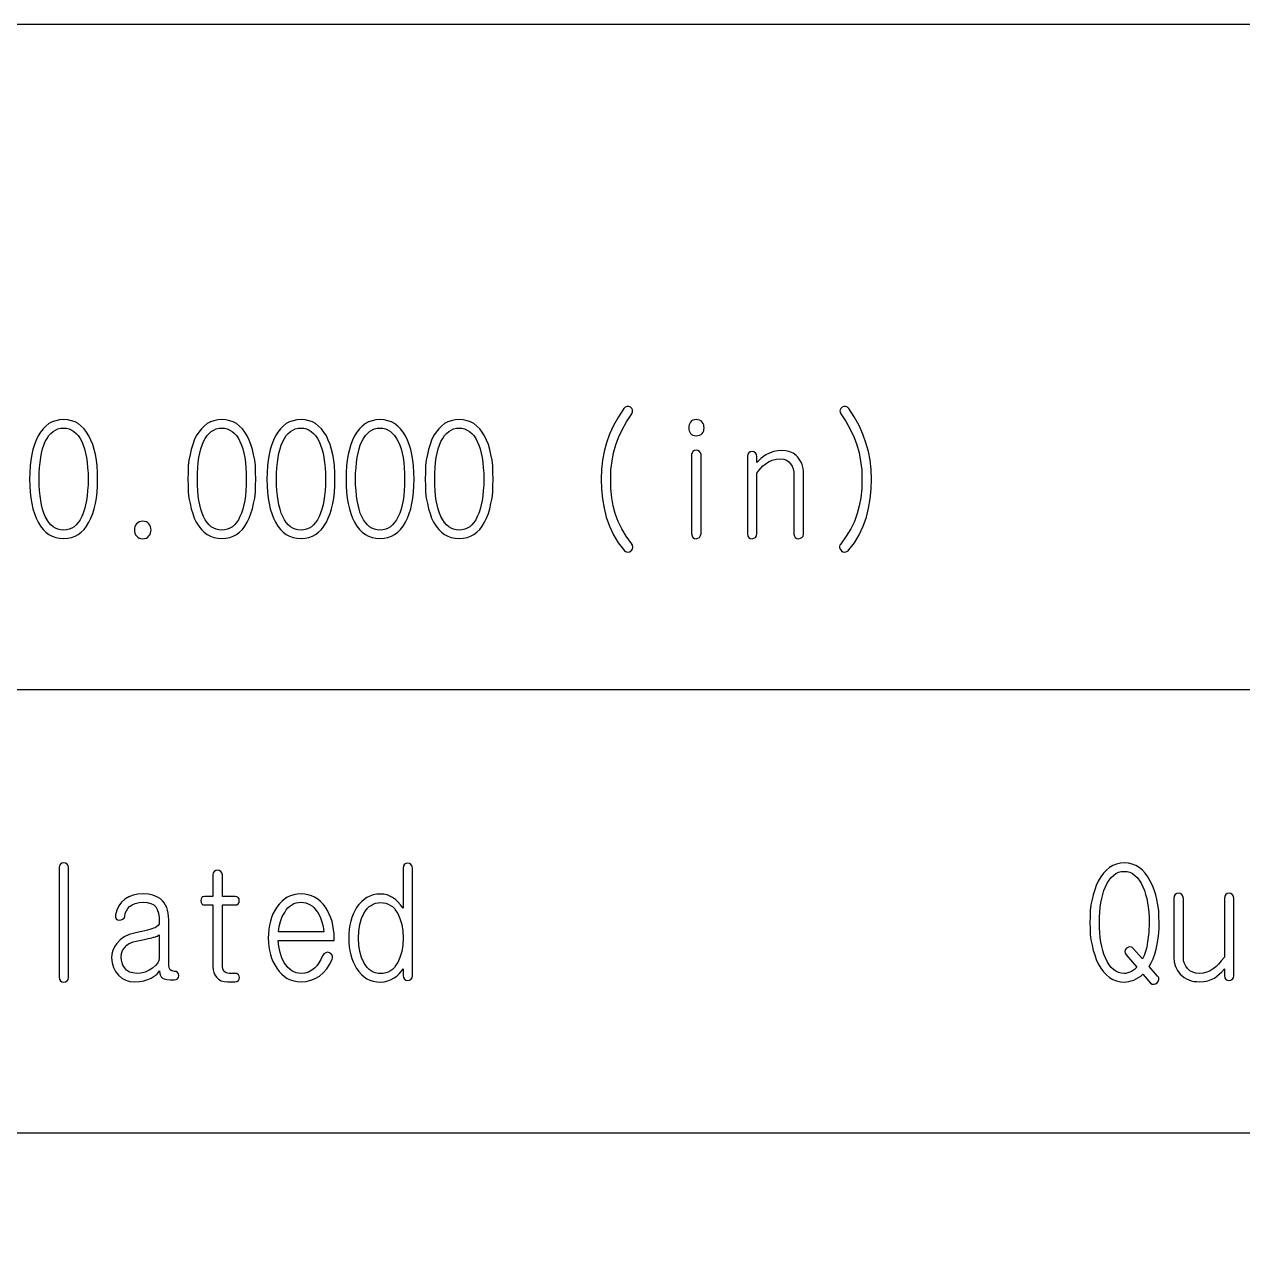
# Model space of a CAD drawing. Extents: x -5 to 108, y -42 to 54.
# Drawn here: x 65.5 to 79.46, y -27.94 to -13.97 of the extents above; entities that cross this region are included whole.
import ezdxf

# ---------------------------------------------------------------- set-up
doc = ezdxf.new("R2010")
doc.units = 0
doc.layers.add('DRILL_GDO', color=1, linetype='CONTINUOUS')

msp = doc.modelspace()

# ---------------------------------------------------------------- linework, layer by layer
at = {"layer": 'DRILL_GDO'}
for points in [[(0, -41.91), (107.95, -41.91), (107.95, -13.97), (0, -13.97), (0, -41.91)], [(72.36714, -18.37182), (72.30364, -18.46834), (72.24776, -18.5674), (72.20204, -18.66392), (72.16648, -18.76298), (72.14108, -18.86204), (72.12076, -18.96364), (72.1106, -19.07032), (72.10552, -19.17954), (72.10806, -19.29638), (72.12076, -19.40814), (72.13854, -19.51482), (72.16394, -19.61642), (72.1995, -19.72056), (72.24776, -19.81962), (72.3011, -19.91106), (72.3646, -19.99234), (72.37476, -20.0025), (72.38492, -20.01012), (72.39762, -20.0152), (72.41032, -20.01774), (72.43064, -20.0152), (72.45096, -20.0025), (72.46366, -19.98472), (72.46874, -19.9644), (72.4662, -19.939), (72.4535, -19.91614), (72.39254, -19.83486), (72.34174, -19.75104), (72.3011, -19.66468), (72.26808, -19.57578), (72.24522, -19.48688), (72.22744, -19.3929), (72.21728, -19.28876), (72.21474, -19.17954), (72.21728, -19.0754), (72.22998, -18.9738), (72.24776, -18.87728), (72.27316, -18.78584), (72.30618, -18.70202), (72.34682, -18.61566), (72.39762, -18.52422), (72.45604, -18.43278), (72.4662, -18.40992), (72.46366, -18.38706), (72.45604, -18.37182), (72.4408, -18.35658), (72.42302, -18.34896), (72.4027, -18.34642), (72.38238, -18.35404), (72.36714, -18.37182)], [(74.94524, -18.37182), (74.92746, -18.35404), (74.90714, -18.34642), (74.88682, -18.34896), (74.86904, -18.35658), (74.85126, -18.37182), (74.84364, -18.38706), (74.8411, -18.39976), (74.84364, -18.40992), (74.84872, -18.42008), (74.8538, -18.43278), (74.91222, -18.52422), (74.96302, -18.61566), (75.00366, -18.70202), (75.03414, -18.78584), (75.06208, -18.87728), (75.07986, -18.9738), (75.09256, -19.0754), (75.0951, -19.17954), (75.09256, -19.28876), (75.0824, -19.3929), (75.06462, -19.48688), (75.03922, -19.57578), (75.00874, -19.66468), (74.96556, -19.75104), (74.91476, -19.83486), (74.85634, -19.91614), (74.84872, -19.92884), (74.8411, -19.939), (74.83856, -19.9517), (74.83856, -19.9644), (74.84364, -19.98472), (74.85888, -20.0025), (74.87666, -20.0152), (74.89952, -20.01774), (74.90968, -20.0152), (74.92238, -20.01012), (74.93508, -20.0025), (74.94524, -19.99234), (75.00874, -19.91106), (75.06208, -19.81962), (75.1078, -19.72056), (75.1459, -19.61642), (75.1713, -19.51482), (75.18908, -19.40814), (75.20178, -19.29638), (75.20432, -19.17954), (75.19924, -19.07032), (75.18908, -18.96364), (75.16876, -18.86204), (75.14082, -18.76298), (75.10526, -18.66392), (75.06208, -18.5674), (75.0062, -18.46834), (74.94524, -18.37182)], [(65.94602, -18.49882), (65.89776, -18.50136), (65.85458, -18.51152), (65.81394, -18.52422), (65.77584, -18.54454), (65.74028, -18.57248), (65.7098, -18.60296), (65.67932, -18.64106), (65.65138, -18.68424), (65.62852, -18.7325), (65.61074, -18.7833), (65.59296, -18.83918), (65.58026, -18.8976), (65.56756, -18.96364), (65.55994, -19.02968), (65.5574, -19.10334), (65.55486, -19.17954), (65.5574, -19.25828), (65.55994, -19.3294), (65.56756, -19.39798), (65.58026, -19.46148), (65.59296, -19.52244), (65.61074, -19.57578), (65.62852, -19.62658), (65.65138, -19.67484), (65.67932, -19.71802), (65.7098, -19.75612), (65.74028, -19.7866), (65.77584, -19.81454), (65.81394, -19.83486), (65.85458, -19.84756), (65.89776, -19.85772), (65.94602, -19.86026), (65.99174, -19.85772), (66.03492, -19.84756), (66.07556, -19.83486), (66.11112, -19.81454), (66.14668, -19.7866), (66.1797, -19.75612), (66.20764, -19.71802), (66.23558, -19.67484), (66.25844, -19.62658), (66.27876, -19.57578), (66.29654, -19.52244), (66.30924, -19.46148), (66.32194, -19.39798), (66.32956, -19.3294), (66.3321, -19.25828), (66.33464, -19.17954), (66.3321, -19.10334), (66.32956, -19.02968), (66.32194, -18.96364), (66.30924, -18.8976), (66.29654, -18.83918), (66.27876, -18.7833), (66.25844, -18.7325), (66.23558, -18.68424), (66.20764, -18.64106), (66.1797, -18.60296), (66.14668, -18.57248), (66.11112, -18.54454), (66.07556, -18.52422), (66.03492, -18.51152), (65.99174, -18.50136), (65.94602, -18.49882)], [(67.75958, -18.49882), (67.71132, -18.50136), (67.66814, -18.51152), (67.6275, -18.52422), (67.5894, -18.54454), (67.55384, -18.57248), (67.52336, -18.60296), (67.49288, -18.64106), (67.46494, -18.68424), (67.44208, -18.7325), (67.4243, -18.7833), (67.40652, -18.83918), (67.39382, -18.8976), (67.38112, -18.96364), (67.3735, -19.02968), (67.37096, -19.10334), (67.36842, -19.17954), (67.37096, -19.25828), (67.3735, -19.3294), (67.38112, -19.39798), (67.39382, -19.46148), (67.40652, -19.52244), (67.4243, -19.57578), (67.44208, -19.62658), (67.46494, -19.67484), (67.49288, -19.71802), (67.52336, -19.75612), (67.55384, -19.7866), (67.5894, -19.81454), (67.6275, -19.83486), (67.66814, -19.84756), (67.71132, -19.85772), (67.75958, -19.86026), (67.8053, -19.85772), (67.84848, -19.84756), (67.88912, -19.83486), (67.92468, -19.81454), (67.96024, -19.7866), (67.99326, -19.75612), (68.0212, -19.71802), (68.04914, -19.67484), (68.072, -19.62658), (68.09232, -19.57578), (68.1101, -19.52244), (68.1228, -19.46148), (68.1355, -19.39798), (68.14312, -19.3294), (68.14566, -19.25828), (68.1482, -19.17954), (68.14566, -19.10334), (68.14312, -19.02968), (68.1355, -18.96364), (68.1228, -18.8976), (68.1101, -18.83918), (68.09232, -18.7833), (68.072, -18.7325), (68.04914, -18.68424), (68.0212, -18.64106), (67.99326, -18.60296), (67.96024, -18.57248), (67.92468, -18.54454), (67.88912, -18.52422), (67.84848, -18.51152), (67.8053, -18.50136), (67.75958, -18.49882)], [(68.66636, -18.49882), (68.6181, -18.50136), (68.57492, -18.51152), (68.53428, -18.52422), (68.49618, -18.54454), (68.46062, -18.57248), (68.43014, -18.60296), (68.39966, -18.64106), (68.37172, -18.68424), (68.34886, -18.7325), (68.33108, -18.7833), (68.3133, -18.83918), (68.3006, -18.8976), (68.2879, -18.96364), (68.28028, -19.02968), (68.27774, -19.10334), (68.2752, -19.17954), (68.27774, -19.25828), (68.28028, -19.3294), (68.2879, -19.39798), (68.3006, -19.46148), (68.3133, -19.52244), (68.33108, -19.57578), (68.34886, -19.62658), (68.37172, -19.67484), (68.39966, -19.71802), (68.43014, -19.75612), (68.46062, -19.7866), (68.49618, -19.81454), (68.53428, -19.83486), (68.57492, -19.84756), (68.6181, -19.85772), (68.66636, -19.86026), (68.71208, -19.85772), (68.75526, -19.84756), (68.7959, -19.83486), (68.83146, -19.81454), (68.86702, -19.7866), (68.90004, -19.75612), (68.92798, -19.71802), (68.95592, -19.67484), (68.97878, -19.62658), (68.9991, -19.57578), (69.01688, -19.52244), (69.02958, -19.46148), (69.04228, -19.39798), (69.0499, -19.3294), (69.05244, -19.25828), (69.05498, -19.17954), (69.05244, -19.10334), (69.0499, -19.02968), (69.04228, -18.96364), (69.02958, -18.8976), (69.01688, -18.83918), (68.9991, -18.7833), (68.97878, -18.7325), (68.95592, -18.68424), (68.92798, -18.64106), (68.90004, -18.60296), (68.86702, -18.57248), (68.83146, -18.54454), (68.7959, -18.52422), (68.75526, -18.51152), (68.71208, -18.50136), (68.66636, -18.49882)], [(69.57314, -18.49882), (69.52488, -18.50136), (69.4817, -18.51152), (69.44106, -18.52422), (69.40296, -18.54454), (69.3674, -18.57248), (69.33692, -18.60296), (69.30644, -18.64106), (69.2785, -18.68424), (69.25564, -18.7325), (69.23786, -18.7833), (69.22008, -18.83918), (69.20738, -18.8976), (69.19468, -18.96364), (69.18706, -19.02968), (69.18452, -19.10334), (69.18198, -19.17954), (69.18452, -19.25828), (69.18706, -19.3294), (69.19468, -19.39798), (69.20738, -19.46148), (69.22008, -19.52244), (69.23786, -19.57578), (69.25564, -19.62658), (69.2785, -19.67484), (69.30644, -19.71802), (69.33692, -19.75612), (69.3674, -19.7866), (69.40296, -19.81454), (69.44106, -19.83486), (69.4817, -19.84756), (69.52488, -19.85772), (69.57314, -19.86026), (69.61886, -19.85772), (69.66204, -19.84756), (69.70268, -19.83486), (69.73824, -19.81454), (69.7738, -19.7866), (69.80682, -19.75612), (69.83476, -19.71802), (69.8627, -19.67484), (69.88556, -19.62658), (69.90588, -19.57578), (69.92366, -19.52244), (69.93636, -19.46148), (69.94906, -19.39798), (69.95668, -19.3294), (69.95922, -19.25828), (69.96176, -19.17954), (69.95922, -19.10334), (69.95668, -19.02968), (69.94906, -18.96364), (69.93636, -18.8976), (69.92366, -18.83918), (69.90588, -18.7833), (69.88556, -18.7325), (69.8627, -18.68424), (69.83476, -18.64106), (69.80682, -18.60296), (69.7738, -18.57248), (69.73824, -18.54454), (69.70268, -18.52422), (69.66204, -18.51152), (69.61886, -18.50136), (69.57314, -18.49882)], [(70.47992, -18.49882), (70.43166, -18.50136), (70.38848, -18.51152), (70.34784, -18.52422), (70.30974, -18.54454), (70.27418, -18.57248), (70.2437, -18.60296), (70.21322, -18.64106), (70.18528, -18.68424), (70.16242, -18.7325), (70.14464, -18.7833), (70.12686, -18.83918), (70.11416, -18.8976), (70.10146, -18.96364), (70.09384, -19.02968), (70.0913, -19.10334), (70.08876, -19.17954), (70.0913, -19.25828), (70.09384, -19.3294), (70.10146, -19.39798), (70.11416, -19.46148), (70.12686, -19.52244), (70.14464, -19.57578), (70.16242, -19.62658), (70.18528, -19.67484), (70.21322, -19.71802), (70.2437, -19.75612), (70.27418, -19.7866), (70.30974, -19.81454), (70.34784, -19.83486), (70.38848, -19.84756), (70.43166, -19.85772), (70.47992, -19.86026), (70.52564, -19.85772), (70.56882, -19.84756), (70.60946, -19.83486), (70.64502, -19.81454), (70.68058, -19.7866), (70.7136, -19.75612), (70.74154, -19.71802), (70.76948, -19.67484), (70.79234, -19.62658), (70.81266, -19.57578), (70.83044, -19.52244), (70.84314, -19.46148), (70.85584, -19.39798), (70.86346, -19.3294), (70.866, -19.25828), (70.86854, -19.17954), (70.866, -19.10334), (70.86346, -19.02968), (70.85584, -18.96364), (70.84314, -18.8976), (70.83044, -18.83918), (70.81266, -18.7833), (70.79234, -18.7325), (70.76948, -18.68424), (70.74154, -18.64106), (70.7136, -18.60296), (70.68058, -18.57248), (70.64502, -18.54454), (70.60946, -18.52422), (70.56882, -18.51152), (70.52564, -18.50136), (70.47992, -18.49882)], [(73.19518, -18.49882), (73.17486, -18.50136), (73.15708, -18.50644), (73.14184, -18.51406), (73.12914, -18.52676), (73.12152, -18.542), (73.1139, -18.55724), (73.11136, -18.57502), (73.10882, -18.5928), (73.11136, -18.61058), (73.1139, -18.62836), (73.12152, -18.6436), (73.12914, -18.6563), (73.14184, -18.669), (73.15708, -18.67662), (73.17486, -18.6817), (73.19518, -18.68424), (73.2155, -18.6817), (73.23328, -18.67662), (73.25106, -18.669), (73.26376, -18.6563), (73.27392, -18.64106), (73.28154, -18.62582), (73.28408, -18.61058), (73.28662, -18.5928), (73.28408, -18.57502), (73.28154, -18.55724), (73.27392, -18.542), (73.26376, -18.52676), (73.25106, -18.51406), (73.23328, -18.50644), (73.2155, -18.50136), (73.19518, -18.49882)], [(65.94602, -18.59534), (65.9765, -18.59788), (66.00698, -18.6055), (66.03746, -18.6182), (66.06286, -18.63344), (66.08826, -18.6563), (66.11112, -18.6817), (66.13398, -18.71472), (66.15176, -18.75028), (66.16954, -18.79092), (66.18478, -18.8341), (66.19748, -18.88236), (66.20764, -18.93316), (66.21526, -18.98904), (66.22034, -19.05), (66.22542, -19.1135), (66.22542, -19.17954), (66.22542, -19.24812), (66.22034, -19.31162), (66.21526, -19.37004), (66.20764, -19.42592), (66.19748, -19.47672), (66.18478, -19.52498), (66.16954, -19.5707), (66.15176, -19.6088), (66.13398, -19.6469), (66.11112, -19.67738), (66.08826, -19.70278), (66.0654, -19.72564), (66.03746, -19.74342), (66.00952, -19.75358), (65.9765, -19.7612), (65.94602, -19.76374), (65.91046, -19.7612), (65.87998, -19.75358), (65.85204, -19.74342), (65.8241, -19.72564), (65.7987, -19.70278), (65.77584, -19.67738), (65.75552, -19.6469), (65.7352, -19.6088), (65.71742, -19.5707), (65.70472, -19.52498), (65.69202, -19.47672), (65.68186, -19.42592), (65.67424, -19.37004), (65.66916, -19.31162), (65.66408, -19.24812), (65.66408, -19.17954), (65.66408, -19.1135), (65.66916, -19.05), (65.67424, -18.98904), (65.68186, -18.93316), (65.69202, -18.88236), (65.70472, -18.8341), (65.71742, -18.79092), (65.7352, -18.75028), (65.75552, -18.71472), (65.77584, -18.6817), (65.7987, -18.6563), (65.8241, -18.63344), (65.85204, -18.6182), (65.87998, -18.6055), (65.913, -18.59788), (65.94602, -18.59534)], [(67.75958, -18.59534), (67.79006, -18.59788), (67.82054, -18.6055), (67.85102, -18.6182), (67.87642, -18.63344), (67.90182, -18.6563), (67.92468, -18.6817), (67.94754, -18.71472), (67.96532, -18.75028), (67.9831, -18.79092), (67.99834, -18.8341), (68.01104, -18.88236), (68.0212, -18.93316), (68.02882, -18.98904), (68.0339, -19.05), (68.03898, -19.1135), (68.03898, -19.17954), (68.03898, -19.24812), (68.0339, -19.31162), (68.02882, -19.37004), (68.0212, -19.42592), (68.01104, -19.47672), (67.99834, -19.52498), (67.9831, -19.5707), (67.96532, -19.6088), (67.94754, -19.6469), (67.92468, -19.67738), (67.90182, -19.70278), (67.87896, -19.72564), (67.85102, -19.74342), (67.82308, -19.75358), (67.79006, -19.7612), (67.75958, -19.76374), (67.72402, -19.7612), (67.69354, -19.75358), (67.6656, -19.74342), (67.63766, -19.72564), (67.61226, -19.70278), (67.5894, -19.67738), (67.56908, -19.6469), (67.54876, -19.6088), (67.53098, -19.5707), (67.51828, -19.52498), (67.50558, -19.47672), (67.49542, -19.42592), (67.4878, -19.37004), (67.48272, -19.31162), (67.47764, -19.24812), (67.47764, -19.17954), (67.47764, -19.1135), (67.48272, -19.05), (67.4878, -18.98904), (67.49542, -18.93316), (67.50558, -18.88236), (67.51828, -18.8341), (67.53098, -18.79092), (67.54876, -18.75028), (67.56908, -18.71472), (67.5894, -18.6817), (67.61226, -18.6563), (67.63766, -18.63344), (67.6656, -18.6182), (67.69354, -18.6055), (67.72656, -18.59788), (67.75958, -18.59534)], [(68.66636, -18.59534), (68.69684, -18.59788), (68.72732, -18.6055), (68.7578, -18.6182), (68.7832, -18.63344), (68.8086, -18.6563), (68.83146, -18.6817), (68.85432, -18.71472), (68.8721, -18.75028), (68.88988, -18.79092), (68.90512, -18.8341), (68.91782, -18.88236), (68.92798, -18.93316), (68.9356, -18.98904), (68.94068, -19.05), (68.94576, -19.1135), (68.94576, -19.17954), (68.94576, -19.24812), (68.94068, -19.31162), (68.9356, -19.37004), (68.92798, -19.42592), (68.91782, -19.47672), (68.90512, -19.52498), (68.88988, -19.5707), (68.8721, -19.6088), (68.85432, -19.6469), (68.83146, -19.67738), (68.8086, -19.70278), (68.78574, -19.72564), (68.7578, -19.74342), (68.72986, -19.75358), (68.69684, -19.7612), (68.66636, -19.76374), (68.6308, -19.7612), (68.60032, -19.75358), (68.57238, -19.74342), (68.54444, -19.72564), (68.51904, -19.70278), (68.49618, -19.67738), (68.47586, -19.6469), (68.45554, -19.6088), (68.43776, -19.5707), (68.42506, -19.52498), (68.41236, -19.47672), (68.4022, -19.42592), (68.39458, -19.37004), (68.3895, -19.31162), (68.38442, -19.24812), (68.38442, -19.17954), (68.38442, -19.1135), (68.3895, -19.05), (68.39458, -18.98904), (68.4022, -18.93316), (68.41236, -18.88236), (68.42506, -18.8341), (68.43776, -18.79092), (68.45554, -18.75028), (68.47586, -18.71472), (68.49618, -18.6817), (68.51904, -18.6563), (68.54444, -18.63344), (68.57238, -18.6182), (68.60032, -18.6055), (68.63334, -18.59788), (68.66636, -18.59534)], [(69.57314, -18.59534), (69.60362, -18.59788), (69.6341, -18.6055), (69.66458, -18.6182), (69.68998, -18.63344), (69.71538, -18.6563), (69.73824, -18.6817), (69.7611, -18.71472), (69.77888, -18.75028), (69.79666, -18.79092), (69.8119, -18.8341), (69.8246, -18.88236), (69.83476, -18.93316), (69.84238, -18.98904), (69.84746, -19.05), (69.85254, -19.1135), (69.85254, -19.17954), (69.85254, -19.24812), (69.84746, -19.31162), (69.84238, -19.37004), (69.83476, -19.42592), (69.8246, -19.47672), (69.8119, -19.52498), (69.79666, -19.5707), (69.77888, -19.6088), (69.7611, -19.6469), (69.73824, -19.67738), (69.71538, -19.70278), (69.69252, -19.72564), (69.66458, -19.74342), (69.63664, -19.75358), (69.60362, -19.7612), (69.57314, -19.76374), (69.53758, -19.7612), (69.5071, -19.75358), (69.47916, -19.74342), (69.45122, -19.72564), (69.42582, -19.70278), (69.40296, -19.67738), (69.38264, -19.6469), (69.36232, -19.6088), (69.34454, -19.5707), (69.33184, -19.52498), (69.31914, -19.47672), (69.30898, -19.42592), (69.30136, -19.37004), (69.29628, -19.31162), (69.2912, -19.24812), (69.2912, -19.17954), (69.2912, -19.1135), (69.29628, -19.05), (69.30136, -18.98904), (69.30898, -18.93316), (69.31914, -18.88236), (69.33184, -18.8341), (69.34454, -18.79092), (69.36232, -18.75028), (69.38264, -18.71472), (69.40296, -18.6817), (69.42582, -18.6563), (69.45122, -18.63344), (69.47916, -18.6182), (69.5071, -18.6055), (69.54012, -18.59788), (69.57314, -18.59534)], [(70.47992, -18.59534), (70.5104, -18.59788), (70.54088, -18.6055), (70.57136, -18.6182), (70.59676, -18.63344), (70.62216, -18.6563), (70.64502, -18.6817), (70.66788, -18.71472), (70.68566, -18.75028), (70.70344, -18.79092), (70.71868, -18.8341), (70.73138, -18.88236), (70.74154, -18.93316), (70.74916, -18.98904), (70.75424, -19.05), (70.75932, -19.1135), (70.75932, -19.17954), (70.75932, -19.24812), (70.75424, -19.31162), (70.74916, -19.37004), (70.74154, -19.42592), (70.73138, -19.47672), (70.71868, -19.52498), (70.70344, -19.5707), (70.68566, -19.6088), (70.66788, -19.6469), (70.64502, -19.67738), (70.62216, -19.70278), (70.5993, -19.72564), (70.57136, -19.74342), (70.54342, -19.75358), (70.5104, -19.7612), (70.47992, -19.76374), (70.44436, -19.7612), (70.41388, -19.75358), (70.38594, -19.74342), (70.358, -19.72564), (70.3326, -19.70278), (70.30974, -19.67738), (70.28942, -19.6469), (70.2691, -19.6088), (70.25132, -19.5707), (70.23862, -19.52498), (70.22592, -19.47672), (70.21576, -19.42592), (70.20814, -19.37004), (70.20306, -19.31162), (70.19798, -19.24812), (70.19798, -19.17954), (70.19798, -19.1135), (70.20306, -19.05), (70.20814, -18.98904), (70.21576, -18.93316), (70.22592, -18.88236), (70.23862, -18.8341), (70.25132, -18.79092), (70.2691, -18.75028), (70.28942, -18.71472), (70.30974, -18.6817), (70.3326, -18.6563), (70.358, -18.63344), (70.38594, -18.6182), (70.41388, -18.6055), (70.4469, -18.59788), (70.47992, -18.59534)], [(73.14184, -18.90014), (73.14184, -19.80438), (73.14692, -19.82978), (73.15708, -19.84756), (73.17486, -19.86026), (73.19772, -19.8628), (73.2155, -19.85772), (73.23328, -19.84756), (73.24598, -19.82724), (73.25106, -19.80438), (73.25106, -18.90014), (73.24598, -18.87982), (73.23328, -18.86204), (73.2155, -18.85188), (73.19772, -18.84934), (73.17486, -18.85188), (73.15708, -18.86458), (73.14692, -18.87982), (73.14184, -18.90014)], [(73.78192, -18.92046), (73.78192, -19.80692), (73.787, -19.83232), (73.79716, -19.84756), (73.81494, -19.86026), (73.8378, -19.8628), (73.85558, -19.85772), (73.87336, -19.84756), (73.88606, -19.82978), (73.89114, -19.80692), (73.89114, -19.11096), (73.914, -19.08048), (73.93686, -19.05508), (73.95972, -19.02968), (73.98004, -19.0119), (74.02322, -18.98396), (74.0664, -18.96364), (74.11466, -18.95348), (74.16292, -18.9484), (74.19848, -18.95094), (74.22896, -18.96364), (74.2569, -18.98142), (74.27722, -19.00428), (74.295, -19.03222), (74.30516, -19.0627), (74.31278, -19.09826), (74.31532, -19.1389), (74.31532, -19.812), (74.3204, -19.83486), (74.33056, -19.8501), (74.34834, -19.86026), (74.3712, -19.8628), (74.38898, -19.85772), (74.40676, -19.84756), (74.41946, -19.83232), (74.42454, -19.812), (74.42454, -19.12112), (74.42454, -19.0881), (74.41946, -19.05762), (74.41184, -19.02714), (74.40422, -18.9992), (74.39152, -18.9738), (74.37628, -18.95094), (74.3585, -18.93062), (74.34072, -18.9103), (74.30516, -18.8849), (74.26706, -18.86712), (74.22388, -18.85696), (74.17816, -18.85188), (74.1299, -18.85442), (74.08164, -18.86458), (74.03592, -18.88236), (73.99274, -18.90268), (73.9394, -18.94078), (73.89114, -18.98904), (73.89114, -18.92046), (73.88606, -18.8976), (73.87336, -18.87982), (73.85558, -18.86712), (73.8378, -18.86458), (73.81494, -18.86712), (73.79716, -18.87982), (73.787, -18.89506), (73.78192, -18.92046)], [(66.8528, -19.66214), (66.82994, -19.66468), (66.80962, -19.66976), (66.79438, -19.67992), (66.77914, -19.69262), (66.76898, -19.70786), (66.76136, -19.72564), (66.75882, -19.74342), (66.75628, -19.76374), (66.75882, -19.78152), (66.76136, -19.7993), (66.76898, -19.81708), (66.77914, -19.82978), (66.79438, -19.84502), (66.80962, -19.85518), (66.82994, -19.86026), (66.8528, -19.8628), (66.87312, -19.86026), (66.89344, -19.85518), (66.90868, -19.84502), (66.92138, -19.82978), (66.93408, -19.81708), (66.9417, -19.7993), (66.94424, -19.78152), (66.94678, -19.76374), (66.94424, -19.74342), (66.9417, -19.72564), (66.93408, -19.70786), (66.92138, -19.69262), (66.90868, -19.67992), (66.89344, -19.66976), (66.87312, -19.66468), (66.8528, -19.66214)], [(0, -21.59), (107.95, -21.59)], [(65.89268, -23.62962), (65.89268, -24.88692), (65.89776, -24.90978), (65.90792, -24.92756), (65.9257, -24.94026), (65.94856, -24.9428), (65.96634, -24.94026), (65.98412, -24.92756), (65.99682, -24.91232), (66.0019, -24.88946), (66.0019, -23.63216), (65.99682, -23.6093), (65.98412, -23.59152), (65.96634, -23.58136), (65.94856, -23.57882), (65.9257, -23.58136), (65.90792, -23.59152), (65.89776, -23.6093), (65.89268, -23.62962)], [(69.94398, -23.63978), (69.9389, -23.61438), (69.9262, -23.5966), (69.90842, -23.5839), (69.89064, -23.58136), (69.86778, -23.5839), (69.85, -23.59406), (69.83984, -23.61184), (69.83476, -23.63724), (69.83476, -24.09698), (69.80682, -24.05634), (69.77634, -24.02332), (69.7484, -23.99538), (69.71538, -23.97252), (69.6849, -23.95728), (69.65188, -23.94458), (69.61632, -23.93696), (69.57822, -23.93442), (69.53504, -23.93696), (69.4944, -23.94458), (69.4563, -23.95728), (69.42074, -23.97252), (69.38772, -23.99538), (69.35724, -24.02332), (69.32676, -24.0538), (69.30136, -24.08936), (69.28104, -24.12746), (69.26326, -24.16556), (69.24802, -24.20366), (69.23532, -24.24684), (69.22516, -24.29256), (69.21754, -24.33828), (69.215, -24.38908), (69.21246, -24.43988), (69.215, -24.49068), (69.21754, -24.53894), (69.22516, -24.58466), (69.23532, -24.63038), (69.24802, -24.67356), (69.26326, -24.71166), (69.28104, -24.74976), (69.30136, -24.78786), (69.32676, -24.82342), (69.35724, -24.85644), (69.38772, -24.88184), (69.42074, -24.9047), (69.4563, -24.91994), (69.4944, -24.93264), (69.53504, -24.94026), (69.57822, -24.9428), (69.61886, -24.94026), (69.6595, -24.9301), (69.6976, -24.91486), (69.73316, -24.89454), (69.76364, -24.87422), (69.78904, -24.84882), (69.81444, -24.82088), (69.83476, -24.79294), (69.83476, -24.86914), (69.83984, -24.892), (69.85, -24.90978), (69.86778, -24.91994), (69.89064, -24.92502), (69.90842, -24.92248), (69.9262, -24.91232), (69.9389, -24.89454), (69.94398, -24.86914), (69.94398, -23.63978)], [(78.10246, -23.57882), (78.05674, -23.58136), (78.01356, -23.59152), (77.97038, -23.6093), (77.93228, -23.62962), (77.89672, -23.6601), (77.8637, -23.69566), (77.83322, -23.73884), (77.80274, -23.7871), (77.77988, -23.83536), (77.7621, -23.88616), (77.74432, -23.94204), (77.73162, -23.99792), (77.71892, -24.05888), (77.7113, -24.12492), (77.70876, -24.19096), (77.70622, -24.26208), (77.70876, -24.33066), (77.7113, -24.3967), (77.71892, -24.4602), (77.73162, -24.52116), (77.74432, -24.57958), (77.7621, -24.63292), (77.77988, -24.68626), (77.80274, -24.73452), (77.83322, -24.78278), (77.8637, -24.82596), (77.89672, -24.86152), (77.93228, -24.88946), (77.97038, -24.91232), (78.01356, -24.9301), (78.05674, -24.94026), (78.10246, -24.9428), (78.12786, -24.94026), (78.15326, -24.93772), (78.1812, -24.9301), (78.20914, -24.91994), (78.26502, -24.892), (78.29042, -24.87422), (78.31328, -24.8539), (78.40218, -24.9555), (78.41996, -24.96566), (78.44028, -24.9682), (78.4606, -24.96312), (78.47838, -24.95296), (78.49108, -24.93518), (78.4987, -24.91486), (78.49616, -24.892), (78.48346, -24.87422), (78.38694, -24.765), (78.4098, -24.72436), (78.43266, -24.67864), (78.45044, -24.6253), (78.46822, -24.56434), (78.48346, -24.49068), (78.49362, -24.41448), (78.50124, -24.33828), (78.50124, -24.26208), (78.4987, -24.19096), (78.49616, -24.12492), (78.486, -24.05888), (78.47584, -23.99792), (78.46314, -23.94204), (78.44536, -23.88616), (78.42504, -23.83536), (78.39964, -23.7871), (78.3717, -23.73884), (78.34122, -23.69566), (78.3082, -23.6601), (78.2701, -23.62962), (78.232, -23.6093), (78.19136, -23.59152), (78.14818, -23.58136), (78.10246, -23.57882)], [(67.65544, -23.71598), (67.65544, -23.96236), (67.55892, -23.96236), (67.54114, -23.9649), (67.52844, -23.97506), (67.52082, -23.9903), (67.51828, -24.01062), (67.52082, -24.03094), (67.52844, -24.04618), (67.54114, -24.05634), (67.55892, -24.05888), (67.65544, -24.05888), (67.65544, -24.77008), (67.65798, -24.8031), (67.6656, -24.83358), (67.6783, -24.86152), (67.69608, -24.88692), (67.72148, -24.90978), (67.74942, -24.92756), (67.78498, -24.93772), (67.82308, -24.94026), (67.9069, -24.94026), (67.92976, -24.93518), (67.94754, -24.92502), (67.9577, -24.90978), (67.96024, -24.892), (67.9577, -24.87422), (67.94754, -24.85898), (67.92976, -24.84628), (67.9069, -24.84374), (67.8434, -24.84374), (67.82308, -24.8412), (67.80784, -24.83612), (67.79514, -24.8285), (67.78244, -24.81834), (67.76974, -24.79294), (67.76466, -24.765), (67.76466, -24.05888), (67.90944, -24.05888), (67.92976, -24.05634), (67.945, -24.04618), (67.95516, -24.03094), (67.9577, -24.01062), (67.95516, -23.9903), (67.945, -23.97506), (67.92976, -23.9649), (67.90944, -23.96236), (67.76466, -23.96236), (67.76466, -23.71598), (67.75958, -23.69312), (67.74688, -23.67534), (67.7291, -23.66518), (67.71132, -23.66264), (67.68846, -23.66518), (67.67068, -23.67534), (67.66052, -23.69312), (67.65544, -23.71598)], [(78.09992, -23.67534), (78.13294, -23.67788), (78.16596, -23.6855), (78.1939, -23.70074), (78.22184, -23.72106), (78.24724, -23.74392), (78.27264, -23.7744), (78.29296, -23.80996), (78.31328, -23.85314), (78.33106, -23.89378), (78.3463, -23.9395), (78.359, -23.98522), (78.36916, -24.03602), (78.37678, -24.08682), (78.38186, -24.1427), (78.38694, -24.20112), (78.38694, -24.25954), (78.38186, -24.37384), (78.36916, -24.48052), (78.359, -24.54148), (78.34376, -24.59482), (78.32852, -24.64054), (78.31074, -24.67864), (78.20406, -24.55672), (78.18628, -24.54402), (78.16596, -24.53894), (78.14818, -24.54148), (78.12786, -24.55418), (78.11262, -24.57196), (78.10754, -24.59228), (78.11008, -24.6126), (78.12278, -24.63292), (78.2447, -24.77262), (78.21676, -24.80056), (78.18374, -24.82088), (78.16342, -24.83104), (78.1431, -24.83866), (78.12024, -24.84374), (78.09992, -24.84374), (78.0669, -24.8412), (78.03642, -24.83358), (78.00594, -24.81834), (77.978, -24.80056), (77.9526, -24.77516), (77.92974, -24.74468), (77.90688, -24.70912), (77.88656, -24.66594), (77.86878, -24.6253), (77.85608, -24.57958), (77.84338, -24.53386), (77.83322, -24.4856), (77.8256, -24.43226), (77.82052, -24.37892), (77.81544, -24.3205), (77.81544, -24.25954), (77.81544, -24.20112), (77.82052, -24.1427), (77.8256, -24.08682), (77.83322, -24.03602), (77.84338, -23.98522), (77.85608, -23.9395), (77.86878, -23.89378), (77.88656, -23.85314), (77.90688, -23.80996), (77.92974, -23.7744), (77.9526, -23.74392), (77.978, -23.72106), (78.00594, -23.70074), (78.03642, -23.6855), (78.0669, -23.67788), (78.09992, -23.67534)], [(66.85788, -23.93188), (66.79692, -23.93696), (66.74358, -23.94712), (66.69278, -23.96744), (66.64706, -23.99284), (66.60642, -24.0284), (66.57594, -24.07158), (66.55308, -24.11984), (66.53784, -24.17318), (66.53784, -24.19858), (66.54546, -24.2189), (66.56324, -24.22906), (66.58356, -24.23414), (66.60388, -24.2316), (66.62166, -24.22398), (66.63944, -24.21128), (66.64706, -24.19096), (66.65214, -24.1554), (66.66484, -24.12746), (66.68008, -24.09952), (66.7004, -24.0792), (66.73088, -24.05634), (66.76644, -24.0411), (66.80962, -24.03094), (66.85534, -24.0284), (66.9036, -24.03094), (66.94424, -24.0411), (66.97726, -24.05888), (67.00266, -24.08174), (67.0179, -24.11222), (67.0306, -24.1554), (67.03822, -24.20366), (67.04076, -24.26462), (67.03822, -24.27986), (67.02806, -24.2951), (67.01282, -24.3078), (66.9925, -24.3205), (66.97472, -24.32558), (66.95694, -24.3332), (66.93408, -24.34082), (66.90614, -24.34844), (66.87566, -24.35606), (66.8401, -24.36368), (66.802, -24.3713), (66.75882, -24.38146), (66.69532, -24.39924), (66.63944, -24.42464), (66.59118, -24.45766), (66.55308, -24.50084), (66.52768, -24.53894), (66.5099, -24.57958), (66.4972, -24.62276), (66.49466, -24.66594), (66.49974, -24.72436), (66.51498, -24.77516), (66.53784, -24.82342), (66.5734, -24.86406), (66.6115, -24.89708), (66.65722, -24.92248), (66.70548, -24.93518), (66.76136, -24.94026), (66.8147, -24.93772), (66.86296, -24.9301), (66.90868, -24.91486), (66.94932, -24.89708), (66.98234, -24.87676), (67.00774, -24.85898), (67.02806, -24.83612), (67.0433, -24.8158), (67.04584, -24.84374), (67.05346, -24.8666), (67.06362, -24.88438), (67.07632, -24.89708), (67.09918, -24.9047), (67.12712, -24.91232), (67.16522, -24.9174), (67.21348, -24.9174), (67.23634, -24.91486), (67.25158, -24.9047), (67.26174, -24.88946), (67.26428, -24.86914), (67.26174, -24.84882), (67.25158, -24.83358), (67.23634, -24.82342), (67.21602, -24.82088), (67.18554, -24.8158), (67.16522, -24.8031), (67.15506, -24.78024), (67.14998, -24.74976), (67.14998, -24.2316), (67.14744, -24.19096), (67.1449, -24.1554), (67.13728, -24.11984), (67.12712, -24.08936), (67.11188, -24.06142), (67.09664, -24.03348), (67.07632, -24.01062), (67.05346, -23.9903), (67.01282, -23.9649), (66.9671, -23.94712), (66.9163, -23.93696), (66.85788, -23.93188)], [(68.91274, -24.64308), (68.89242, -24.68626), (68.86956, -24.72436), (68.8467, -24.75738), (68.8213, -24.78278), (68.78828, -24.80818), (68.75018, -24.8285), (68.70954, -24.8412), (68.66636, -24.84374), (68.63842, -24.8412), (68.61048, -24.83612), (68.58508, -24.82596), (68.55968, -24.81326), (68.53682, -24.79548), (68.51396, -24.77516), (68.49364, -24.74976), (68.47332, -24.72182), (68.44538, -24.66594), (68.42506, -24.60498), (68.40982, -24.5364), (68.4022, -24.46528), (69.04482, -24.46528), (69.04482, -24.43988), (69.04482, -24.38908), (69.03974, -24.34082), (69.03212, -24.29256), (69.02196, -24.24938), (69.00672, -24.2062), (68.98894, -24.16556), (68.96862, -24.12492), (68.94576, -24.08682), (68.91782, -24.05126), (68.88734, -24.02078), (68.85686, -23.99284), (68.8213, -23.96998), (68.78574, -23.95474), (68.74764, -23.94204), (68.70954, -23.93442), (68.66636, -23.93188), (68.62318, -23.93442), (68.58508, -23.94204), (68.54698, -23.95474), (68.50888, -23.96998), (68.47586, -23.99284), (68.44538, -24.02078), (68.4149, -24.05126), (68.38696, -24.08682), (68.3641, -24.12492), (68.34378, -24.16302), (68.32854, -24.20366), (68.31584, -24.24684), (68.30568, -24.29256), (68.29806, -24.33828), (68.29298, -24.38908), (68.29044, -24.43988), (68.29298, -24.48814), (68.29806, -24.5364), (68.30568, -24.58212), (68.31584, -24.62784), (68.32854, -24.66848), (68.34378, -24.70912), (68.3641, -24.74722), (68.38696, -24.78532), (68.4149, -24.82088), (68.44538, -24.8539), (68.47586, -24.8793), (68.50888, -24.90216), (68.54698, -24.9174), (68.58508, -24.9301), (68.62318, -24.93772), (68.66636, -24.94026), (68.72478, -24.93518), (68.77812, -24.92248), (68.82892, -24.90216), (68.87718, -24.87422), (68.92036, -24.83612), (68.961, -24.79294), (68.99402, -24.74214), (69.02196, -24.68372), (69.02704, -24.67102), (69.02704, -24.65832), (69.02704, -24.64562), (69.02196, -24.63546), (69.00926, -24.61768), (68.99148, -24.60752), (68.96862, -24.60244), (68.9483, -24.60752), (68.92798, -24.62022), (68.91274, -24.64308)], [(79.35722, -24.87168), (79.35722, -23.98522), (79.35214, -23.95982), (79.33944, -23.9395), (79.32166, -23.92934), (79.30388, -23.92426), (79.28102, -23.92934), (79.26324, -23.9395), (79.25308, -23.95982), (79.248, -23.98522), (79.248, -24.65832), (79.21244, -24.7015), (79.17942, -24.7396), (79.14894, -24.77008), (79.121, -24.79294), (79.08544, -24.8158), (79.04734, -24.83104), (79.0067, -24.8412), (78.96606, -24.84374), (78.92288, -24.8412), (78.88732, -24.83104), (78.8543, -24.81326), (78.82636, -24.78786), (78.80604, -24.75992), (78.7908, -24.72944), (78.78064, -24.69896), (78.7781, -24.6634), (78.7781, -23.98522), (78.77302, -23.95982), (78.76032, -23.9395), (78.74254, -23.92934), (78.72476, -23.92426), (78.7019, -23.92934), (78.68412, -23.9395), (78.67396, -23.95982), (78.66888, -23.98522), (78.66888, -24.6634), (78.67396, -24.71674), (78.68666, -24.765), (78.70952, -24.81072), (78.74254, -24.85136), (78.7654, -24.87168), (78.78826, -24.88946), (78.81366, -24.9047), (78.8416, -24.9174), (78.86954, -24.92756), (78.90002, -24.93518), (78.93304, -24.93772), (78.96606, -24.94026), (79.01432, -24.93772), (79.0575, -24.9301), (79.09814, -24.91486), (79.13624, -24.89708), (79.16164, -24.87676), (79.18958, -24.8539), (79.21752, -24.82596), (79.248, -24.79294), (79.248, -24.87168), (79.25308, -24.89454), (79.26324, -24.91232), (79.28102, -24.92248), (79.30388, -24.92502), (79.32166, -24.92248), (79.33944, -24.91232), (79.35214, -24.89454), (79.35722, -24.87168)], [(68.40728, -24.36876), (68.4149, -24.3078), (68.43014, -24.24938), (68.45046, -24.1935), (68.4784, -24.14524), (68.49618, -24.1173), (68.5165, -24.09444), (68.53682, -24.07412), (68.55968, -24.05634), (68.58508, -24.04364), (68.61048, -24.03602), (68.63842, -24.03094), (68.66636, -24.0284), (68.6943, -24.03094), (68.72224, -24.03602), (68.74764, -24.04618), (68.7705, -24.05888), (68.7959, -24.07412), (68.81622, -24.09444), (68.83654, -24.11984), (68.85686, -24.14524), (68.8848, -24.19604), (68.90512, -24.25192), (68.92036, -24.3078), (68.92798, -24.36876), (68.40728, -24.36876)], [(69.58076, -24.03094), (69.6087, -24.03348), (69.63918, -24.03856), (69.66458, -24.04872), (69.68998, -24.06396), (69.71284, -24.0792), (69.7357, -24.10206), (69.75348, -24.12746), (69.7738, -24.15794), (69.7992, -24.21636), (69.81952, -24.28494), (69.83222, -24.3586), (69.83476, -24.43988), (69.83222, -24.52116), (69.81952, -24.59482), (69.7992, -24.66086), (69.7738, -24.71928), (69.75348, -24.74976), (69.7357, -24.77516), (69.71284, -24.79802), (69.68998, -24.8158), (69.66458, -24.8285), (69.63918, -24.83866), (69.6087, -24.84374), (69.58076, -24.84628), (69.55028, -24.84374), (69.5198, -24.83866), (69.4944, -24.8285), (69.469, -24.8158), (69.44614, -24.79802), (69.42328, -24.77516), (69.40296, -24.74976), (69.38518, -24.71928), (69.35724, -24.66086), (69.33946, -24.59228), (69.3293, -24.51862), (69.32422, -24.43988), (69.3293, -24.3586), (69.33946, -24.28494), (69.35724, -24.21636), (69.38518, -24.15794), (69.40296, -24.12746), (69.42328, -24.10206), (69.44614, -24.0792), (69.469, -24.06396), (69.4944, -24.04872), (69.5198, -24.03856), (69.55028, -24.03348), (69.58076, -24.03094)], [(67.04076, -24.66848), (67.03568, -24.69642), (67.02298, -24.72436), (66.99758, -24.7523), (66.96456, -24.78278), (66.92392, -24.80818), (66.8782, -24.8285), (66.82994, -24.8412), (66.77914, -24.84374), (66.7385, -24.83866), (66.7004, -24.8285), (66.66738, -24.80818), (66.64198, -24.7777), (66.6242, -24.74976), (66.61404, -24.72182), (66.60642, -24.69134), (66.60388, -24.65832), (66.60896, -24.61768), (66.61912, -24.57958), (66.64198, -24.5491), (66.66992, -24.52116), (66.69024, -24.50592), (66.71564, -24.49322), (66.74358, -24.48306), (66.7766, -24.4729), (66.8147, -24.46528), (66.8528, -24.45766), (66.88328, -24.45258), (66.91376, -24.44496), (66.93662, -24.43988), (66.95694, -24.4348), (66.97472, -24.42972), (66.98742, -24.42718), (67.01536, -24.41702), (67.03822, -24.40178), (67.04076, -24.40178), (67.04076, -24.66848)], [(0, -26.67), (107.95, -26.67)]]:
    msp.add_lwpolyline(points, dxfattribs=at)

doc.saveas('drawing.dxf')
